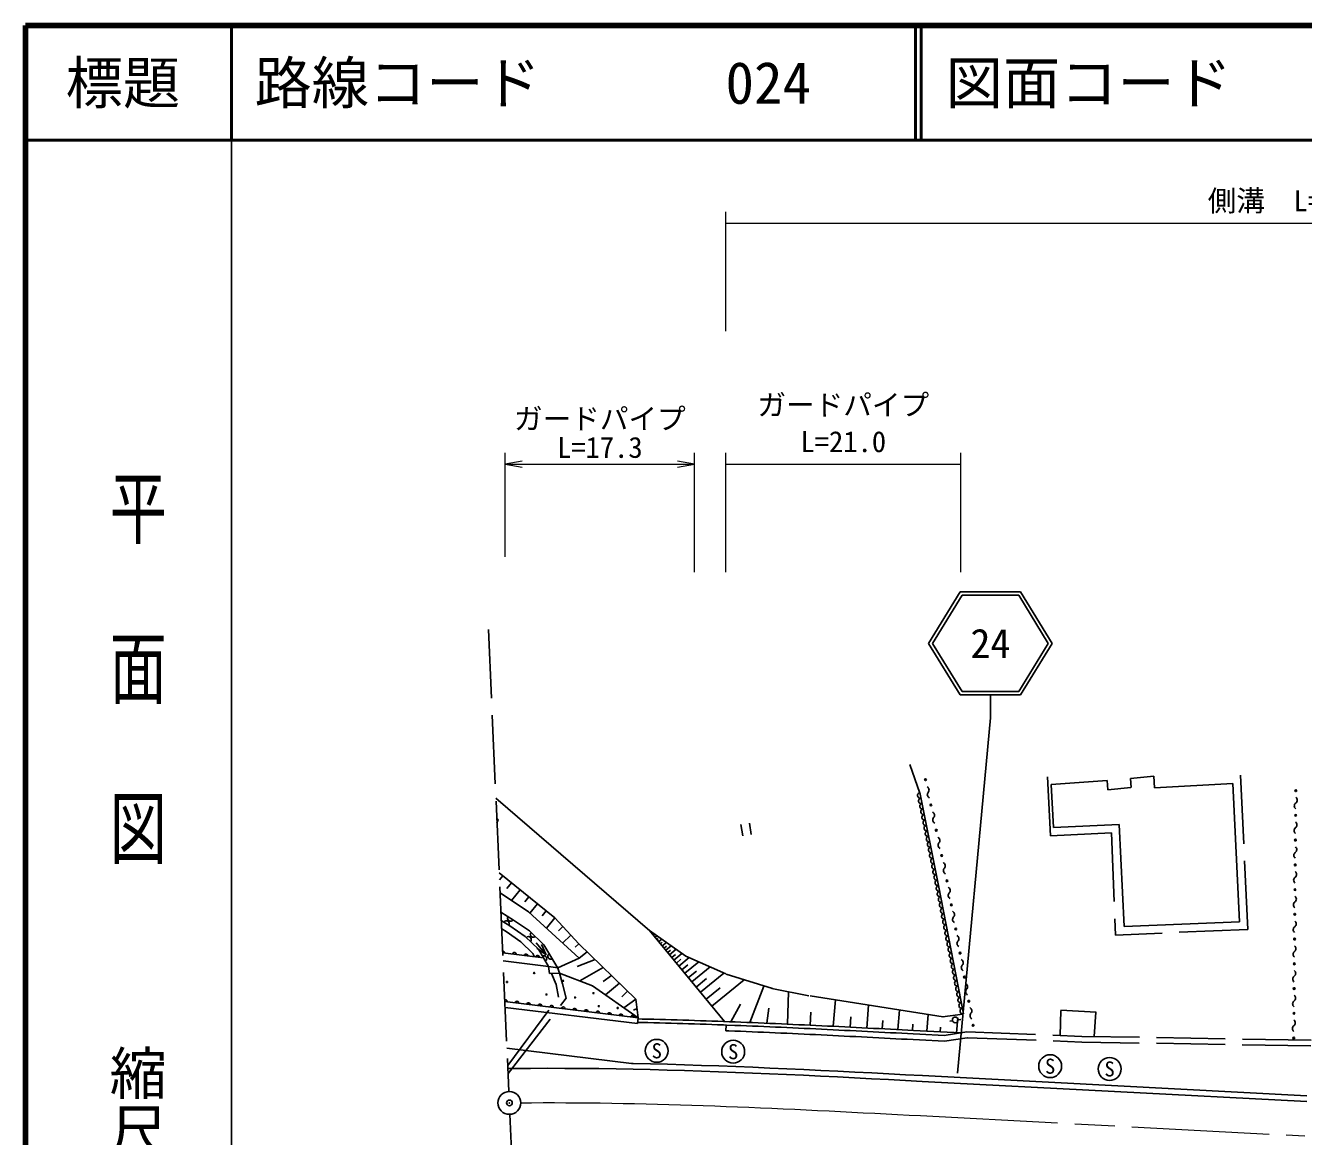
# Model space of a CAD drawing. Units: millimetres, scale not verified. Extents: x 40000 to 680000, y 20000 to 380000.
# Drawn here: x 40000 to 151633, y 282966 to 380000 of the extents above; entities that cross this region are included whole.
import ezdxf
from ezdxf.enums import TextEntityAlignment as Align

# ---------------------------------------------------------------- set-up
doc = ezdxf.new("R2010")
doc.units = ezdxf.units.MM
doc.header["$LTSCALE"] = 1000
doc.header["$PDMODE"] = 32
doc.header["$PDSIZE"] = 500
doc.linetypes.add('CHAIN', pattern=[18.5, 12, -1.5, 3.5, -1.5])
doc.linetypes.add('DASHED', pattern=[7.5, 6, -1.5])
for name, color, linetype, lineweight in [('M-BGD', 7, 'Continuous', 25), ('M-BGD-EXST', 7, 'Continuous', 25), ('M-BMK', 2, 'CHAIN', 13), ('M-BMK-SRVR', 3, 'Continuous', 25), ('M-STR-HTXT', 7, 'Continuous', 13), ('M-STR-STRC', 7, 'Continuous', 25), ('M-TTL', 2, 'Continuous', 140), ('M-TTL-BAND', 7, 'Continuous', 25), ('M-TTL-LINE', 7, 'Continuous', 50)]:
    doc.layers.add(name, color=color, linetype=linetype, lineweight=lineweight)
doc.layers.add('M-OTRS', color=6, linetype='Continuous')
doc.layers.add('M-TTL-TXT', color=7, linetype='Continuous')
doc.styles.add('@ＭＳ ゴシック', font='')
doc.styles.add('ＭＳ ゴシック', font='')
doc.styles.get('@ＭＳ ゴシック').set_extended_font_data('@MS Gothic')
doc.styles.get('ＭＳ ゴシック').set_extended_font_data('MS Gothic')

# ---------------------------------------------------------------- blocks, each defined once
blk = doc.blocks.new('open_arrow')
at = {"color": 0, "linetype": 'Continuous', "lineweight": -2}
blk.add_lwpolyline([(7.5, 1.25), (0, 0), (7.5, -1.25)], dxfattribs=at)

msp = doc.modelspace()

# ---------------------------------------------------------------- linework, layer by layer
at = {"layer": 'M-BGD', "linetype": 'DASHED'}
for p, q in [((80434, 327247), (82223, 286896)), ((129524, 309233), (129273, 314390)), ((146121, 314520), (146779, 301054)), ((134854, 309477), (129524, 309233)), ((134854, 309477), (135209, 300557)), ((146779, 301054), (135209, 300557)), ((86349, 296242), (85955, 297199)), ((86349, 296242), (86546, 295125)), ((87234, 295033), (86896, 296301)), ((82122, 289164), (86546, 295125)), ((82154, 288457), (87234, 295033)), ((118098, 291395), (120288, 291279)), ((118124, 291894), (120262, 291781)), ((122238, 292092), (120262, 291781)), ((122267, 291591), (120288, 291279)), ((122238, 292092), (132288, 291709)), ((122280, 291590), (132261, 291210)), ((152298, 291372), (132284, 291709)), ((152289, 290872), (132275, 291209)), ((82311, 284898), (84192, 242470))]:
    msp.add_line(p, q, dxfattribs=at)
at = {"layer": 'M-BGD'}
for p, q in [((118133, 312943), (117241, 315454)), ((129606, 313711), (134495, 314044)), ((129606, 313713), (129790, 309946)), ((134534, 313248), (134495, 314044)), ((136532, 314234), (138571, 314424)), ((136571, 313438), (136532, 314234)), ((138620, 313425), (138571, 314424)), ((138620, 313425), (145456, 313784)), ((145456, 313784), (146046, 301723)), ((136554, 313437), (134534, 313248)), ((81087, 312515), (94534, 300926)), ((81282, 310646), (81171, 310634)), ((135526, 310208), (129790, 309946)), ((135526, 310208), (135962, 301290)), ((81376, 305993), (86236, 302062)), ((81689, 305740), (81403, 305387)), ((82447, 305127), (82040, 304624)), ((83204, 304514), (82449, 303580)), ((83962, 303901), (83606, 303460)), ((84720, 303288), (84057, 302468)), ((85478, 302675), (85127, 302241)), ((86236, 302062), (85495, 301147)), ((88347, 299790), (86236, 302062)), ((146046, 301723), (135974, 301290)), ((86939, 301305), (86544, 300937)), ((87643, 300548), (86900, 299857)), ((101065, 293003), (94503, 300953)), ((94503, 300953), (97693, 298705)), ((94534, 300926), (94537, 300928)), ((94611, 300832), (94626, 300844)), ((94688, 300739), (94742, 300784)), ((94843, 300551), (94896, 300595)), ((94998, 300363), (95156, 300493)), ((84605, 299887), (85491, 298824)), ((85491, 298824), (84674, 299400)), ((85491, 298824), (85072, 299731)), ((88347, 299790), (88019, 299486)), ((93304, 294968), (88347, 299790)), ((95153, 300175), (95258, 300261)), ((95309, 299986), (95569, 300201)), ((95464, 299798), (95620, 299927)), ((95619, 299610), (95983, 299910)), ((95774, 299422), (95982, 299593)), ((95929, 299234), (96396, 299619)), ((96094, 299034), (96354, 299249)), ((96258, 298835), (96834, 299310)), ((81686, 299000), (85243, 298563)), ((85686, 297803), (81718, 298291)), ((88351, 298525), (86500, 297687)), ((89763, 298413), (88198, 297817)), ((89055, 299101), (88351, 298525)), ((96447, 298606), (96766, 298869)), ((96636, 298377), (97338, 298955)), ((96856, 298110), (97255, 298439)), ((97075, 297843), (97971, 298582)), ((97594, 297214), (98806, 298213)), ((97680, 298714), (101173, 297164)), ((85686, 297803), (85779, 297193)), ((85686, 297803), (86500, 297687)), ((85779, 297193), (86633, 297221)), ((86633, 297221), (86896, 296301)), ((89523, 296132), (86633, 297221)), ((90471, 297724), (88408, 296552)), ((91179, 297035), (90460, 296507)), ((97335, 297529), (97862, 297963)), ((97904, 296838), (98604, 297415)), ((98214, 296462), (99802, 297771)), ((98962, 295555), (101005, 297239)), ((101206, 297150), (105244, 295877)), ((89523, 296132), (93528, 293316)), ((91888, 296346), (90660, 295333)), ((98588, 296008), (99496, 296757)), ((99463, 294947), (100677, 295948)), ((99964, 294340), (102776, 296658)), ((103265, 292917), (104492, 296088)), ((105204, 295890), (108427, 295260)), ((81875, 294750), (93528, 293316)), ((92596, 295657), (92102, 295150)), ((92264, 294205), (93304, 294968)), ((93528, 293316), (93304, 294968)), ((106555, 292775), (106651, 295607)), ((108535, 295239), (120157, 293404)), ((110564, 292585), (110744, 294890)), ((81897, 294243), (93467, 292820)), ((93416, 294142), (93105, 293987)), ((101601, 292983), (102456, 294516)), ((104746, 292855), (104928, 294177)), ((108553, 292681), (108592, 293812)), ((113487, 292436), (113642, 294432)), ((116204, 292295), (116337, 294007)), ((118732, 292162), (118845, 293611)), ((120112, 293411), (121870, 293660)), ((130377, 291782), (130427, 293953)), ((130428, 293991), (133524, 293824)), ((133344, 291692), (133500, 293825)), ((93467, 292820), (93528, 293316)), ((101195, 292698), (101177, 292198)), ((112025, 292511), (112097, 293423)), ((114845, 292366), (114902, 293092)), ((117468, 292229), (117511, 292785)), ((119909, 292100), (119940, 292499)), ((120973, 293076), (120743, 293037)), ((121330, 292026), (121431, 293325)), ((121464, 293146), (121706, 293186)), ((118140, 292193), (121693, 292006)), ((92942, 289341), (82055, 290682)), ((151943, 286509), (118363, 288276))]:
    msp.add_line(p, q, dxfattribs=at)
for points in [[(118122, 312998), (119753, 304879), (121931, 293668)], [(81165, 310770), (81282, 310646), (81184, 310325)], [(88348, 298527), (83929, 302585), (81454, 304249)], [(81529, 302556), (82634, 301857), (84025, 300912), (85279, 299691), (86503, 297676), (86633, 297221)], [(85686, 297803), (84802, 299318), (83645, 300445), (82305, 301355), (81561, 301825)], [(81593, 301095), (81976, 300853), (83264, 299978), (84325, 298945), (84449, 298660)], [(93480, 292931), (93862, 292922), (94371, 292910), (94879, 292898), (95387, 292885), (95895, 292871), (96403, 292857), (96910, 292843), (97418, 292827), (97925, 292812), (98432, 292795), (98938, 292779), (99445, 292761), (99951, 292744), (100457, 292725), (100963, 292707), (101216, 292697), (101195, 292698)], [(93517, 293230), (93869, 293222), (94378, 293210), (94887, 293198), (95395, 293185), (95903, 293171), (96411, 293157), (96919, 293142), (97427, 293127), (97934, 293111), (98441, 293095), (98949, 293078), (99455, 293061), (99962, 293043), (100468, 293025), (100975, 293007), (101481, 292987), (101986, 292968), (102492, 292948), (102998, 292928), (103503, 292907), (104008, 292886), (104513, 292865), (105017, 292843), (105522, 292821), (106026, 292798), (106530, 292775), (107034, 292752), (107537, 292729), (108041, 292706), (108544, 292682), (109047, 292658), (109550, 292633), (110052, 292609), (110555, 292584), (111057, 292559), (111559, 292534), (112061, 292509), (112563, 292483), (113064, 292458), (113565, 292432), (114067, 292406), (114567, 292380), (115068, 292354), (115569, 292328), (116069, 292302), (116569, 292276), (117069, 292250), (117569, 292224), (118140, 292193)], [(92942, 289341), (93090, 289338), (94584, 289304), (96077, 289265), (97569, 289221), (99060, 289172), (100550, 289120), (102039, 289063), (103527, 289003), (105015, 288939), (106501, 288873), (107987, 288804), (109472, 288733), (110956, 288659), (112439, 288585), (113921, 288509), (115402, 288432), (116883, 288354), (118363, 288276)]]:
    msp.add_lwpolyline(points, dxfattribs=at)
at = {"layer": 'M-BGD', "linetype": 'DASHED'}
for points in [[(101195, 292698), (101975, 292668), (102480, 292648), (102985, 292628), (103490, 292607), (103995, 292586), (104500, 292565), (105004, 292543), (105508, 292521), (106012, 292499), (106516, 292476), (107020, 292453), (107523, 292429), (108027, 292406), (108530, 292382), (109033, 292358), (109535, 292334), (110038, 292309), (110540, 292284), (111042, 292260), (111544, 292234), (112046, 292209), (112547, 292184), (113049, 292158), (113550, 292133), (114051, 292107), (114552, 292081), (115053, 292055), (115553, 292029), (116053, 292003), (116553, 291976), (117053, 291950), (117553, 291924), (118124, 291894)], [(101177, 292198), (101450, 292188), (101955, 292169), (102460, 292149), (102965, 292128), (103470, 292108), (103974, 292087), (104478, 292065), (104982, 292044), (105486, 292021), (105990, 291999), (106494, 291976), (106997, 291953), (107500, 291930), (108003, 291906), (108506, 291883), (109009, 291859), (109511, 291834), (110013, 291810), (110515, 291785), (111017, 291760), (111519, 291735), (112021, 291710), (112522, 291684), (113023, 291659), (113524, 291633), (114025, 291607), (114526, 291582), (115027, 291556), (115527, 291529), (116027, 291503), (116527, 291477), (117027, 291451), (117527, 291425), (118098, 291395)]]:
    msp.add_lwpolyline(points, dxfattribs=at)
at = {"layer": 'M-BGD'}
for centre, radius in [((118617, 314125), 75), ((150968, 313171), 75), ((119087, 311917), 75), ((150950, 311010), 75), ((119557, 309710), 75), ((150932, 308849), 75), ((120028, 307502), 75), ((150914, 306687), 75), ((120498, 305295), 75), ((150895, 304526), 75), ((120878, 303191), 75), ((150877, 302365), 75), ((121258, 301088), 75), ((150859, 300203), 75), ((121638, 298984), 75), ((150841, 298042), 75), ((84427, 297248), 50), ((122018, 296881), 75), ((82062, 296453), 50), ((86972, 296562), 50), ((150823, 295880), 75), ((85507, 295367), 50), ((88006, 295096), 50), ((89610, 295483), 50), ((122398, 294777), 75), ((90075, 294341), 50), ((91723, 294185), 50), ((150805, 293719), 75), ((121214, 293145), 250), ((122778, 292673), 75), ((150787, 291558), 75)]:
    msp.add_circle(centre, radius, dxfattribs=at)
for centre, radius, start, end in [((118163, 312758), 244, 99.86529, 282.85282), ((118617, 313226), 312, 318.89198, 65.15219), ((119088, 312815), 312, 138.89198, 245.15219), ((150774, 312342), 312, 306.38866, 52.64887), ((118259, 312281), 244, 99.86529, 282.85282), ((118355, 311803), 244, 99.86529, 282.85282), ((118451, 311326), 244, 99.86529, 282.85282), ((151144, 311839), 312, 126.38866, 232.64887), ((118547, 310848), 244, 99.86529, 282.85282), ((118643, 310370), 244, 99.86529, 282.85282), ((119087, 311019), 312, 318.89198, 65.15219), ((119558, 310608), 312, 138.89198, 245.15219), ((150755, 310181), 312, 306.38866, 52.64887), ((118739, 309893), 244, 99.86529, 282.85282), ((118835, 309415), 244, 99.86529, 282.85282), ((151126, 309678), 312, 126.38866, 232.64887), ((118931, 308938), 244, 99.86529, 282.85282), ((119027, 308460), 244, 99.86529, 282.85282), ((119123, 307982), 244, 99.86529, 282.85282), ((119557, 308812), 312, 318.89198, 65.15219), ((120028, 308401), 312, 138.89198, 245.15219), ((150737, 308020), 312, 306.38866, 52.64887), ((119219, 307505), 244, 99.86529, 282.85282), ((119315, 307027), 244, 99.86529, 282.85282), ((151108, 307516), 312, 126.38866, 232.64887), ((119411, 306550), 244, 99.86529, 282.85282), ((119507, 306072), 244, 99.86529, 282.85282), ((120027, 306604), 312, 318.89198, 65.15219), ((120498, 306193), 312, 138.89198, 245.15219), ((150719, 305858), 312, 306.38866, 52.64887), ((119602, 305594), 244, 99.86529, 282.85282), ((119698, 305117), 244, 99.86529, 282.85282), ((119798, 304635), 248, 100.60225, 281.39271), ((151090, 305355), 312, 126.38866, 232.64887), ((119893, 304148), 248, 100.60225, 281.39271), ((119988, 303660), 248, 100.60225, 281.39271), ((120459, 304456), 312, 317.1117, 63.37191), ((120917, 304031), 312, 137.1117, 243.37191), ((150701, 303697), 312, 306.38866, 52.64887), ((120082, 303173), 248, 100.60225, 281.39271), ((120177, 302686), 248, 100.60225, 281.39271), ((120839, 302352), 312, 317.1117, 63.37191), ((151072, 303194), 312, 126.38866, 232.64887), ((81999, 301551), 250, 325.8249, 145.8249), ((82361, 302022), 250, 145.8249, 325.8249), ((120272, 302198), 248, 100.60225, 281.39271), ((120367, 301711), 248, 100.60225, 281.39271), ((120461, 301223), 248, 100.60225, 281.39271), ((121297, 301927), 312, 137.1117, 243.37191), ((150683, 301535), 312, 306.38866, 52.64887), ((83926, 300173), 250, 315.77102, 135.77102), ((84342, 300609), 250, 135.77102, 315.77102), ((120556, 300736), 248, 100.60225, 281.39271), ((120651, 300248), 248, 100.60225, 281.39271), ((121219, 300249), 312, 317.1117, 63.37191), ((151054, 301032), 312, 126.38866, 232.64887), ((120746, 299761), 248, 100.60225, 281.39271), ((120840, 299273), 248, 100.60225, 281.39271), ((121677, 299823), 312, 137.1117, 243.37191), ((150665, 299374), 312, 306.38866, 52.64887), ((81693, 298977), 172, 0.19867, 94.54956), ((82707, 298853), 172, 0.2013, 165.78857), ((83720, 298728), 172, 0.20174, 165.78814), ((84733, 298604), 172, 0.20019, 165.78805), ((85281, 298498), 250, 300.24323, 120.24323), ((85881, 298700), 250, 121.26753, 301.26753), ((120935, 298786), 248, 100.60225, 281.39271), ((121030, 298299), 248, 100.60225, 281.39271), ((121599, 298145), 312, 317.1117, 63.37191), ((151035, 298871), 312, 126.38866, 232.64887), ((121124, 297811), 248, 100.60225, 281.39271), ((121219, 297324), 248, 100.60225, 281.39271), ((121314, 296836), 248, 100.60225, 281.39271), ((122057, 297720), 312, 137.1117, 243.37191), ((151017, 296710), 312, 126.38866, 232.64887), ((150647, 297213), 312, 306.38866, 52.64887), ((121409, 296349), 248, 100.60225, 281.39271), ((121503, 295861), 248, 100.60225, 281.39271), ((121979, 296041), 312, 317.1117, 63.37191), ((122437, 295616), 312, 137.1117, 243.37191), ((81912, 294724), 171, 359.99807, 104.69361), ((82922, 294600), 171, 359.99746, 165.97425), ((121598, 295374), 248, 100.60225, 281.39271), ((121693, 294887), 248, 100.60225, 281.39271), ((150999, 294548), 312, 126.38866, 232.64887), ((150628, 295051), 312, 306.38866, 52.64887), ((83932, 294476), 171, 359.99667, 165.97465), ((84941, 294352), 171, 359.99623, 165.97509), ((85951, 294227), 171, 359.99746, 165.97425), ((86961, 294103), 171, 359.99851, 165.97281), ((87971, 293979), 171, 359.99623, 165.97509), ((88981, 293855), 171, 359.99746, 165.97425), ((89991, 293730), 171, 359.99652, 165.97315), ((91001, 293606), 171, 359.99623, 165.97509), ((92010, 293482), 171, 359.99746, 165.97425), ((121788, 294399), 248, 100.60225, 281.39271), ((121882, 293912), 248, 100.60225, 281.39271), ((122359, 293938), 312, 317.1117, 63.37191), ((122817, 293512), 312, 137.1117, 243.37191), ((93020, 293358), 171, 359.99623, 165.97509), ((150981, 292387), 312, 126.38866, 232.64887), ((150610, 292890), 312, 306.38866, 52.64887)]:
    msp.add_arc(centre, radius, start, end, dxfattribs=at)
at = {"layer": 'M-BGD-EXST'}
for p, q in [((102488, 310209), (102659, 309224)), ((103228, 310337), (103398, 309351))]:
    msp.add_line(p, q, dxfattribs=at)
for centre in [(95140, 290445), (101817, 290367), (129505, 289101), (134702, 288861)]:
    msp.add_circle(centre, 1000, dxfattribs=at)
at = {"layer": 'M-BMK'}
msp.add_line((118179, 284781), (151759, 283014), dxfattribs=at)
msp.add_lwpolyline([(83267, 285907), (84203, 285914), (85203, 285917), (86203, 285917), (87203, 285914), (88203, 285908), (89203, 285899), (90203, 285887), (91203, 285872), (92203, 285855), (93202, 285835), (94202, 285812), (95202, 285787), (96201, 285760), (97201, 285731), (98200, 285699), (99200, 285666), (100199, 285630), (101199, 285593), (102198, 285554), (103197, 285513), (104196, 285471), (105195, 285428), (106194, 285383), (107193, 285337), (108192, 285290), (109191, 285242), (110190, 285193), (111188, 285143), (112187, 285093), (113186, 285042), (114184, 284990), (115183, 284938), (116182, 284886), (117180, 284834), (118179, 284781)], dxfattribs=at)
at = {"layer": 'M-BMK-SRVR'}
msp.add_circle((82267, 285897), 1000, dxfattribs=at)
at = {"layer": 'M-OTRS'}
msp.add_point((82267, 285897), dxfattribs=at)
at = {"layer": 'M-STR-HTXT'}
for p, q in [((101177, 353292), (101177, 363733)), ((101177, 362733), (201594, 362733)), ((81888, 333602), (81888, 342689)), ((81888, 341689), (98441, 341689)), ((98441, 332248), (98441, 342689)), ((101177, 332248), (101177, 342689)), ((101177, 341689), (121693, 341689)), ((121693, 332248), (121693, 342689))]:
    msp.add_line(p, q, dxfattribs=at)
at = {"layer": 'M-STR-STRC'}
for p, q in [((121653, 330534), (118889, 326034)), ((121653, 330534), (126925, 330534)), ((129689, 326034), (126925, 330534)), ((121821, 330234), (119241, 326034)), ((121821, 330234), (126758, 330234)), ((129337, 326034), (126758, 330234)), ((118889, 326034), (121653, 321534)), ((119241, 326034), (121821, 321834)), ((126758, 321834), (129337, 326034)), ((126925, 321534), (129689, 326034)), ((121653, 321534), (126925, 321534)), ((121821, 321834), (126758, 321834)), ((124289, 321534), (124289, 319534)), ((124289, 319534), (121415, 288498)), ((124289, 319534), (121415, 288498)), ((118337, 287777), (151916, 286010))]:
    msp.add_line(p, q, dxfattribs=at)
msp.add_lwpolyline([(82134, 288895), (82615, 288901), (84112, 288913), (85609, 288918), (87104, 288915), (88599, 288905), (90093, 288889), (91587, 288867), (93080, 288838), (94572, 288804), (96063, 288765), (97553, 288721), (99043, 288673), (100532, 288620), (102019, 288563), (103507, 288503), (104993, 288440), (106479, 288373), (107963, 288304), (109448, 288233), (110931, 288160), (112413, 288085), (113895, 288009), (115376, 287932), (116857, 287855), (118337, 287777)], dxfattribs=at)
at = {"layer": 'M-TTL'}
for p, q in [((40000, 380000), (40000, 20000)), ((680000, 380000), (40000, 380000))]:
    msp.add_line(p, q, dxfattribs=at)
at = {"layer": 'M-TTL-BAND'}
msp.add_line((58000, 370000), (58000, 20000), dxfattribs=at)
at = {"layer": 'M-TTL-LINE'}
for p, q in [((58000, 380000), (58000, 370000)), ((117750, 380000), (117750, 370000)), ((118250, 380000), (118250, 370000)), ((40000, 370000), (680000, 370000))]:
    msp.add_line(p, q, dxfattribs=at)

# ---------------------------------------------------------------- block references
at = {"layer": 'M-STR-HTXT', "xscale": 200, "yscale": 200}
msp.add_blockref('open_arrow', (81888, 341689), dxfattribs=at)
at = {"layer": 'M-STR-HTXT', "xscale": 200, "yscale": 200, "rotation": 180}
msp.add_blockref('open_arrow', (98441, 341689), dxfattribs=at)

# ---------------------------------------------------------------- texts
at = {"layer": 'M-BGD-EXST', "style": 'ＭＳ ゴシック'}
for p in [(95140, 290445), (101817, 290367), (129505, 289101), (134702, 288861)]:
    msp.add_text('S', height=1320, dxfattribs=at).set_placement(p, align=Align.MIDDLE_CENTER)
at = {"layer": 'M-STR-HTXT', "style": 'ＭＳ ゴシック'}
for s, p in [('側溝\u3000L=100.0', (151385, 363233)), ('ガードパイプ', (111435, 345400)), ('ガードパイプ', (90169, 344189)), ('L=17.3', (90169, 341689)), ('L=21.0', (111435, 342189))]:
    msp.add_text(s, height=1833, dxfattribs=at).set_placement(p, align=Align.BOTTOM_CENTER)
at = {"layer": 'M-STR-STRC', "style": 'ＭＳ ゴシック'}
msp.add_text('24', height=2566, dxfattribs=at).set_placement((124289, 326034), align=Align.MIDDLE_CENTER)
at = {"layer": 'M-TTL-BAND', "style": '@ＭＳ ゴシック', "width": 1.4}
msp.add_text('平  面  図', height=3666, rotation=270, dxfattribs=at).set_placement((49777, 306475), align=Align.MIDDLE_RIGHT)
at = {"layer": 'M-TTL-BAND', "style": '@ＭＳ ゴシック'}
msp.add_text('縮尺千分の一', height=3666, rotation=270, dxfattribs=at).set_placement((49777, 261030), align=Align.MIDDLE_RIGHT)
at = {"layer": 'M-TTL-TXT', "style": 'ＭＳ ゴシック'}
msp.add_text('標題', height=3666, dxfattribs=at).set_placement((48500, 375000), align=Align.MIDDLE_CENTER)
for s, p in [('路線コード', (60000, 375000)), ('024', (101142, 375000)), ('図面コード', (120380, 375000))]:
    msp.add_text(s, height=3666, dxfattribs=at).set_placement(p, align=Align.MIDDLE_LEFT)

doc.saveas('drawing.dxf')
